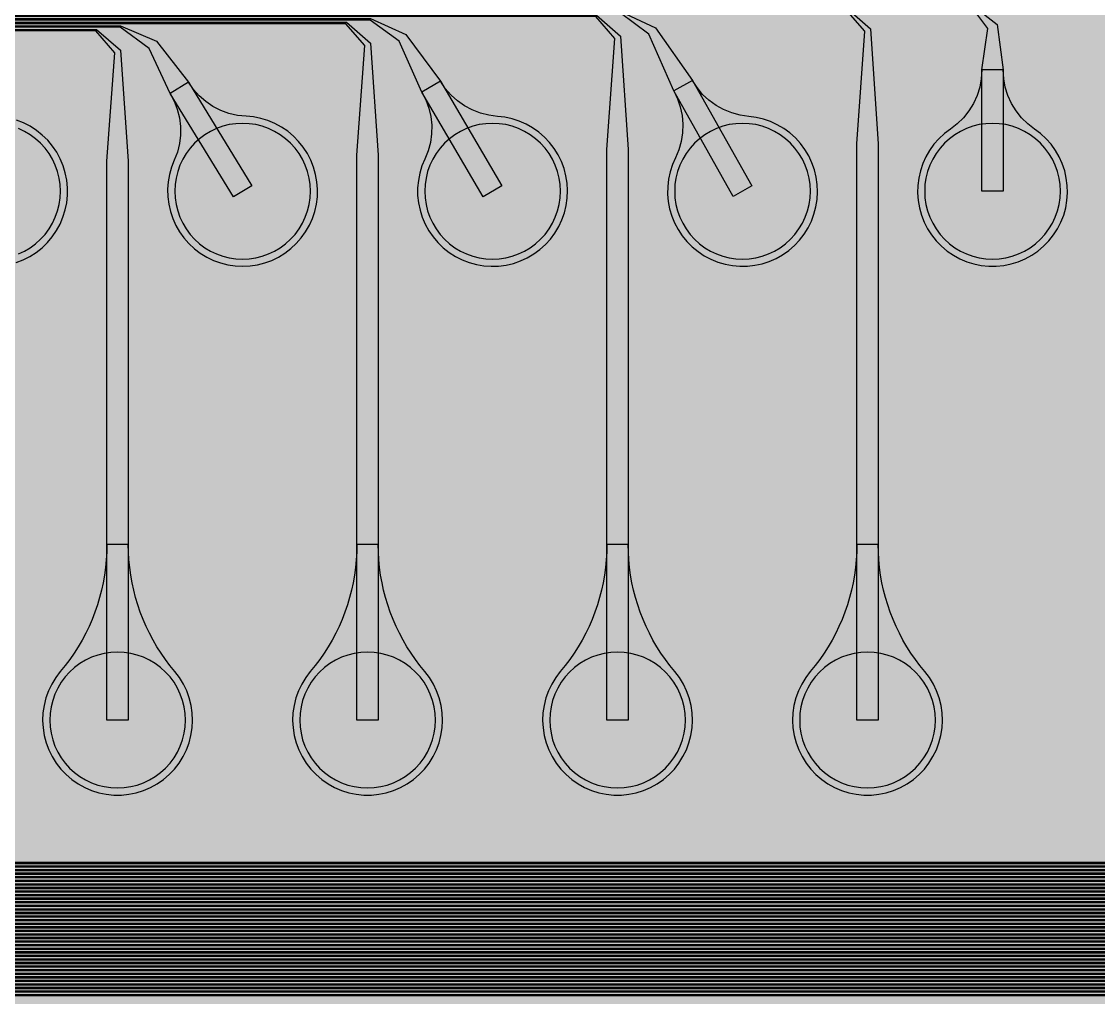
# Model space of a CAD drawing. Header units: metres. Extents: x -7220 to 10980, y -29667 to 1833.
# Drawn here: x -1167 to 341, y -28281 to -26915 of the extents above; entities that cross this region are included whole.
import ezdxf

# ---------------------------------------------------------------- set-up
doc = ezdxf.new("R2010")
doc.units = ezdxf.units.M
for name, color, linetype in [('Metal1', 4, 'CONTINUOUS'), ('Polyimide', 7, 'CONTINUOUS'), ('Polyimide_Negative', 5, 'CONTINUOUS')]:
    doc.layers.add(name, color=color, linetype=linetype)

msp = doc.modelspace()

# ---------------------------------------------------------------- hatches: boundary and pattern name
at = {"layer": 'Polyimide'}
msp.add_hatch(color=7, dxfattribs=at).paths.add_polyline_path([(4099.4, -13861.6), (4142.6, -14152.8), (4214.2, -14438.4), (4313.4, -14715.5), (4439.2, -14981.7), (4590.6, -15234.2), (4766, -15470.7), (4963.7, -15688.8), (5181.8, -15886.5), (5418.3, -16061.9), (5670.8, -16213.3), (5936.9, -16339.1), (6214.1, -16438.3), (6499.7, -16509.9), (6790.9, -16553.1), (7085, -16567.5), (9980.4, -16567.5), (10058.8, -16571.4), (10136.4, -16582.9), (10212.6, -16601.9), (10286.5, -16628.4), (10357.5, -16662), (10424.8, -16702.3), (10487.9, -16749.1), (10546.1, -16801.8), (10598.8, -16860), (10645.6, -16923), (10685.9, -16990.4), (10719.5, -17061.4), (10745.9, -17135.3), (10765, -17211.4), (10776.5, -17289.1), (10780.4, -17367.5), (10780.4, -21957.3), (10741.6, -22012.9), (10706, -22070.6), (10673.6, -22130.1), (10644.5, -22191.4), (10618.9, -22254.2), (10596.8, -22318.2), (10578.3, -22383.5), (10563.4, -22449.6), (10552.2, -22516.5), (10544.7, -22583.8), (10541, -22651.5), (10541, -22719.3), (10544.7, -22787), (10552.2, -22854.4), (10563.4, -22921.2), (10578.3, -22987.4), (10596.8, -23052.6), (10618.9, -23116.7), (10644.5, -23179.5), (10673.6, -23240.7), (10706, -23300.3), (10741.6, -23357.9), (10780.4, -23413.5), (10780.4, -28667.5), (10776.5, -28745.9), (10765, -28823.6), (10745.9, -28899.7), (10719.5, -28973.6), (10685.9, -29044.6), (10645.6, -29112), (10598.8, -29175), (10546.1, -29233.2), (10487.9, -29285.9), (10424.8, -29332.7), (10357.5, -29373), (10286.5, -29406.6), (10212.6, -29433.1), (10136.4, -29452.1), (10058.8, -29463.6), (9980.4, -29467.5), (-6219.6, -29467.5), (-6298, -29463.6), (-6375.7, -29452.1), (-6451.9, -29433.1), (-6525.8, -29406.6), (-6596.7, -29373), (-6664.1, -29332.7), (-6727.1, -29285.9), (-6785.3, -29233.2), (-6838, -29175), (-6884.8, -29112), (-6925.2, -29044.6), (-6958.7, -28973.6), (-6985.2, -28899.7), (-7004.3, -28823.6), (-7015.8, -28745.9), (-7019.6, -28667.5), (-7019.6, -23426.3), (-6979.4, -23370.1), (-6942.3, -23311.6), (-6908.7, -23251.2), (-6878.5, -23189), (-6851.8, -23125.1), (-6828.8, -23059.9), (-6809.5, -22993.4), (-6794, -22926), (-6782.4, -22857.8), (-6774.6, -22789.1), (-6770.7, -22720), (-6770.7, -22650.8), (-6774.6, -22581.8), (-6782.4, -22513), (-6794, -22444.8), (-6809.5, -22377.4), (-6828.8, -22311), (-6851.8, -22245.7), (-6878.5, -22181.9), (-6908.7, -22119.7), (-6942.3, -22059.2), (-6979.4, -22000.8), (-7019.6, -21944.5), (-7019.6, -17367.5), (-7015.8, -17289.1), (-7004.3, -17211.4), (-6985.2, -17135.3), (-6958.7, -17061.4), (-6925.2, -16990.4), (-6884.8, -16923), (-6838, -16860), (-6785.3, -16801.8), (-6727.1, -16749.1), (-6664.1, -16702.3), (-6596.7, -16662), (-6525.8, -16628.4), (-6451.9, -16601.9), (-6375.7, -16582.9), (-6298, -16571.4), (-6219.6, -16567.5), (-3314, -16567.5), (-3019.9, -16553.1), (-2728.7, -16509.9), (-2443.1, -16438.3), (-2165.9, -16339.1), (-1899.8, -16213.3), (-1647.3, -16061.9), (-1410.8, -15886.5), (-1192.7, -15688.8), (-995, -15470.7), (-819.6, -15234.2), (-668.2, -14981.7), (-542.4, -14715.5), (-443.2, -14438.4), (-371.6, -14152.8), (-328.4, -13861.6), (-314, -13567.5), (-314, -13373.5), (-317.5, -13328.1), (-327.7, -13283.8), (-344.6, -13241.5), (-367.6, -13202.3), (-396.4, -13167), (-430.1, -13136.5), (-468, -13111.4), (-509.3, -13092.3), (-509.3, -13092.3), (-578.2, -13061.3), (-642.2, -13021.2), (-700.3, -12973), (-751.3, -12917.3), (-794.4, -12855.3), (-828.7, -12788.1), (-853.7, -12716.8), (-868.9, -12642.8), (-874, -12567.5), (-868.9, -12492.2), (-853.7, -12418.2), (-828.7, -12346.9), (-794.4, -12279.7), (-751.3, -12217.7), (-700.3, -12162), (-642.2, -12113.8), (-578.2, -12073.7), (-509.3, -12042.7), (-509.3, -12042.7), (-468, -12023.6), (-430.1, -11998.5), (-396.4, -11968), (-367.6, -11932.7), (-344.6, -11893.5), (-327.7, -11851.2), (-317.5, -11806.9), (-314, -11761.5), (-314, -11074.3), (-317.5, -11028.9), (-327.7, -10984.6), (-344.6, -10942.4), (-367.6, -10903.1), (-396.4, -10867.8), (-430.1, -10837.3), (-468, -10812.2), (-509.3, -10793.2), (-509.3, -10793.2), (-578.2, -10762.1), (-642.2, -10722.1), (-700.3, -10673.8), (-751.3, -10618.1), (-794.4, -10556.1), (-828.7, -10488.9), (-853.7, -10417.6), (-868.9, -10343.7), (-874, -10268.3), (-868.9, -10193), (-853.7, -10119), (-828.7, -10047.8), (-794.4, -9980.5), (-751.3, -9918.5), (-700.3, -9862.9), (-642.2, -9814.6), (-578.2, -9774.6), (-509.3, -9743.5), (-509.3, -9743.5), (-468, -9724.5), (-430.1, -9699.4), (-396.4, -9668.8), (-367.6, -9633.5), (-344.6, -9594.3), (-327.7, -9552), (-317.5, -9507.7), (-314, -9462.4), (-314, -8775.1), (-317.5, -8729.8), (-327.7, -8685.5), (-344.6, -8643.2), (-367.6, -8604), (-396.4, -8568.7), (-430.1, -8538.1), (-468, -8513), (-509.3, -8494), (-509.3, -8494), (-578.2, -8462.9), (-642.2, -8422.9), (-700.3, -8374.6), (-751.3, -8319), (-794.4, -8257), (-828.7, -8189.7), (-853.7, -8118.5), (-868.9, -8044.5), (-874, -7969.2), (-868.9, -7893.8), (-853.7, -7819.9), (-828.7, -7748.6), (-794.4, -7681.4), (-751.3, -7619.4), (-700.3, -7563.7), (-642.2, -7515.4), (-578.2, -7475.4), (-509.3, -7444.3), (-509.3, -7444.3), (-468, -7425.3), (-430.1, -7400.2), (-396.4, -7369.7), (-367.6, -7334.4), (-344.6, -7295.1), (-327.7, -7252.9), (-317.5, -7208.6), (-314, -7163.2), (-314, -6476), (-317.5, -6430.6), (-327.7, -6386.3), (-344.6, -6344), (-367.6, -6304.8), (-396.4, -6269.5), (-430.1, -6239), (-468, -6213.9), (-509.3, -6194.8), (-509.3, -6194.8), (-578.2, -6163.8), (-642.2, -6123.7), (-700.3, -6075.5), (-751.3, -6019.8), (-794.4, -5957.8), (-828.7, -5890.6), (-853.7, -5819.3), (-868.9, -5745.3), (-874, -5670), (-868.9, -5594.7), (-853.7, -5520.7), (-828.7, -5449.4), (-794.4, -5382.2), (-751.3, -5320.2), (-700.3, -5264.5), (-642.2, -5216.3), (-578.2, -5176.2), (-509.3, -5145.2), (-509.3, -5145.2), (-468, -5126.1), (-430.1, -5101), (-396.4, -5070.5), (-367.6, -5035.2), (-344.6, -4996), (-327.7, -4953.7), (-317.5, -4909.4), (-314, -4864), (-314, 380), (-314, 1532.5), (-269, 1532.5), (-268.8, 1525.6), (-268.1, 1518.8), (-267, 1512), (-265.4, 1505.3), (-263.4, 1498.7), (-261, 1492.3), (-258.2, 1486.1), (-254.9, 1480), (-251.3, 1474.2), (-247.3, 1468.6), (-242.9, 1463.3), (-238.2, 1458.3), (-233.2, 1453.6), (-227.9, 1449.2), (-222.3, 1445.2), (-216.5, 1441.6), (-210.4, 1438.3), (-204.2, 1435.5), (-197.8, 1433.1), (-191.2, 1431.1), (-184.5, 1429.5), (-177.7, 1428.4), (-170.9, 1427.7), (-164, 1427.5), (-157.1, 1427.7), (-150.3, 1428.4), (-143.5, 1429.5), (-136.8, 1431.1), (-130.2, 1433.1), (-123.8, 1435.5), (-117.6, 1438.3), (-111.5, 1441.6), (-105.7, 1445.2), (-100.1, 1449.2), (-94.8, 1453.6), (-89.8, 1458.3), (-85.1, 1463.3), (-80.7, 1468.6), (-76.7, 1474.2), (-73.1, 1480), (-69.8, 1486.1), (-67, 1492.3), (-64.6, 1498.7), (-62.6, 1505.3), (-61, 1512), (-59.9, 1518.8), (-59.2, 1525.6), (-59, 1532.5), (1786, 1532.5), (3835, 1532.5), (3835.2, 1539), (3835.9, 1545.6), (3836.9, 1552), (3838.4, 1558.4), (3840.3, 1564.6), (3842.6, 1570.8), (3845.3, 1576.7), (3848.4, 1582.5), (3851.9, 1588.1), (3855.7, 1593.4), (3859.8, 1598.4), (3864.3, 1603.2), (3869.1, 1607.7), (3874.1, 1611.8), (3879.4, 1615.6), (3885, 1619.1), (3890.8, 1622.2), (3896.7, 1624.9), (3902.9, 1627.2), (3909.1, 1629.1), (3915.5, 1630.6), (3921.9, 1631.6), (3928.5, 1632.3), (3935, 1632.5), (3941.5, 1632.3), (3948.1, 1631.6), (3954.5, 1630.6), (3960.9, 1629.1), (3967.1, 1627.2), (3973.3, 1624.9), (3979.2, 1622.2), (3985, 1619.1), (3990.6, 1615.6), (3995.9, 1611.8), (4000.9, 1607.7), (4005.7, 1603.2), (4010.2, 1598.4), (4014.3, 1593.4), (4018.1, 1588.1), (4021.6, 1582.5), (4024.7, 1576.7), (4027.4, 1570.8), (4029.7, 1564.6), (4031.6, 1558.4), (4033.1, 1552), (4034.1, 1545.6), (4034.8, 1539), (4035, 1532.5), (4085, 1532.5), (4085, 380), (4085, 330), (4085, -4864), (4088.5, -4909.4), (4098.7, -4953.7), (4115.6, -4996), (4138.6, -5035.2), (4167.4, -5070.5), (4201.1, -5101), (4239, -5126.1), (4280.3, -5145.2), (4280.3, -5145.2), (4349.2, -5176.2), (4413.2, -5216.3), (4471.3, -5264.5), (4522.3, -5320.2), (4565.4, -5382.2), (4599.7, -5449.4), (4624.7, -5520.7), (4639.9, -5594.7), (4645, -5670), (4639.9, -5745.3), (4624.7, -5819.3), (4599.7, -5890.6), (4565.4, -5957.8), (4522.3, -6019.8), (4471.3, -6075.5), (4413.2, -6123.7), (4349.2, -6163.8), (4280.3, -6194.8), (4239, -6213.9), (4201.1, -6239), (4167.4, -6269.5), (4138.6, -6304.8), (4115.6, -6344), (4098.7, -6386.3), (4088.5, -6430.6), (4085, -6476), (4085, -13567.5), (4099.4, -13861.6)])

# ---------------------------------------------------------------- linework, layer by layer
at = {"layer": 'Metal1'}
for points in [[(1748.9, -18191.7), (1748.9, -28247.9), (1718.3, -28278.5), (-5887.5, -28278.5), (-5918.1, -28247.9), (-5918.1, -25926.6), (-5887.5, -25896), (-4532.4, -25896), (-4473.7, -25906.7), (-4466.5, -25911.9), (-4346.5, -26031.9), (-4367.7, -26053.1), (-4487.7, -25933.1), (-4489.1, -25929.8), (-4532.8, -25898), (-5886.7, -25898), (-5916.1, -25927.4), (-5916.1, -28247.1), (-5886.7, -28276.5), (1717.5, -28276.5), (1746.9, -28247.1), (1746.9, -18191.7)], [(1743.9, -18191.7), (1743.9, -28242.9), (1713.3, -28273.5), (-5882.5, -28273.5), (-5913.1, -28242.9), (-5913.1, -25931.6), (-5882.5, -25901), (-4561.7, -25901), (-4527.8, -25930.2), (-4517.1, -26068.2), (-4517.1, -26782.5), (-4547.1, -26782.5), (-4547.1, -26068.2), (-4536.5, -25933.8), (-4562.5, -25903), (-5881.7, -25903), (-5911.1, -25932.4), (-5911.1, -28242.1), (-5881.7, -28271.5), (1712.5, -28271.5), (1741.9, -28242.1), (1741.9, -18191.7)], [(1738.9, -18191.7), (1738.9, -28237.9), (1708.3, -28268.5), (-5877.5, -28268.5), (-5908.1, -28237.9), (-5908.1, -25936.6), (-5877.5, -25906), (-4872.4, -25906), (-4812.9, -25915.5), (-4696.5, -26031.9), (-4717.7, -26053.1), (-4829.9, -25940.9), (-4872.8, -25908), (-5876.7, -25908), (-5906.1, -25937.4), (-5906.1, -28237.1), (-5876.7, -28266.5), (1707.5, -28266.5), (1736.9, -28237.1), (1736.9, -18191.7)], [(1733.9, -18191.7), (1733.9, -28232.9), (1703.3, -28263.5), (-5872.5, -28263.5), (-5903.1, -28232.9), (-5903.1, -25941.6), (-5872.5, -25911), (-4911.7, -25911), (-4877.8, -25940.2), (-4867.1, -26076.2), (-4867.1, -26782.5), (-4897.1, -26782.5), (-4897.1, -26076.2), (-4886.5, -25943.8), (-4912.5, -25913), (-5871.7, -25913), (-5901.1, -25942.4), (-5901.1, -28232.1), (-5871.7, -28261.5), (1702.5, -28261.5), (1731.9, -28232.1), (1731.9, -18191.7)], [(1728.9, -18191.7), (1728.9, -28227.9), (1698.3, -28258.5), (-5867.5, -28258.5), (-5898.1, -28227.9), (-5898.1, -25946.6), (-5867.5, -25916), (-5212.4, -25916), (-5152.9, -25925.5), (-5046.5, -26031.9), (-5067.7, -26053.1), (-5169.9, -25950.9), (-5212.8, -25918), (-5866.7, -25918), (-5896.1, -25947.4), (-5896.1, -28227.1), (-5866.7, -28256.5), (1697.5, -28256.5), (1726.9, -28227.1), (1726.9, -18191.7)], [(1723.9, -18191.7), (1723.9, -28222.9), (1693.3, -28253.5), (-5862.5, -28253.5), (-5893.1, -28222.9), (-5893.1, -25951.6), (-5862.5, -25921), (-5261.7, -25921), (-5227.7, -25950.2), (-5217.1, -26084.2), (-5217.1, -26782.5), (-5247.1, -26782.5), (-5247.1, -26084.2), (-5236.5, -25953.8), (-5262.5, -25923), (-5861.7, -25923), (-5891.1, -25952.4), (-5891.1, -28222.1), (-5861.7, -28251.5), (1692.5, -28251.5), (1721.9, -28222.1), (1721.9, -18191.7)], [(1718.9, -18191.7), (1718.9, -28217.9), (1688.3, -28248.5), (-5857.5, -28248.5), (-5888.1, -28217.9), (-5888.1, -26921.6), (-5857.5, -26891), (163.3, -26891), (199.6, -26919.2), (207.9, -26982.8), (207.9, -27152.5), (177.9, -27152.5), (177.9, -26982.8), (186.1, -26924.8), (162.5, -26893), (-5856.7, -26893), (-5886.1, -26922.4), (-5886.1, -28217.1), (-5856.7, -28246.5), (1687.5, -28246.5), (1716.9, -28217.1), (1716.9, -18191.7)], [(1713.9, -18191.7), (1713.9, -28212.9), (1683.3, -28243.5), (-5852.5, -28243.5), (-5883.1, -28212.9), (-5883.1, -26926.6), (-5852.5, -26896), (-11.7, -26896), (21.8, -26925.4), (32.9, -27086.2), (32.9, -27892.5), (2.9, -27892.5), (2.9, -27086.2), (13.9, -26928.6), (-12.5, -26898), (-5851.7, -26898), (-5881.1, -26927.4), (-5881.1, -28212.1), (-5851.7, -28241.5), (1682.5, -28241.5), (1711.9, -28212.1), (1711.9, -18191.7)], [(1708.9, -18191.7), (1708.9, -28207.9), (1678.3, -28238.5), (-5847.5, -28238.5), (-5878.1, -28207.9), (-5878.1, -26931.6), (-5847.5, -26901), (-328.1, -26901), (-279, -26923.6), (-227.4, -26997.3), (-144.1, -27145.1), (-170.2, -27159.9), (-253.5, -27012), (-288.2, -26932.6), (-328.6, -26903), (-5846.7, -26903), (-5876.1, -26932.4), (-5876.1, -28207.1), (-5846.7, -28236.5), (1677.5, -28236.5), (1706.9, -28207.1), (1706.9, -18191.7)], [(1703.9, -18191.7), (1703.9, -28202.9), (1673.3, -28233.5), (-5842.5, -28233.5), (-5873.1, -28202.9), (-5873.1, -26936.6), (-5842.5, -26906), (-361.7, -26906), (-328.1, -26935.4), (-317.1, -27094.2), (-317.1, -27892.5), (-347.1, -27892.5), (-347.1, -27094.2), (-336.1, -26938.6), (-362.5, -26908), (-5841.7, -26908), (-5871.1, -26937.4), (-5871.1, -28202.1), (-5841.7, -28231.5), (1672.5, -28231.5), (1701.9, -28202.1), (1701.9, -18191.7)], [(1698.9, -18191.7), (1698.9, -28197.9), (1668.3, -28228.5), (-5837.5, -28228.5), (-5868.1, -28197.9), (-5868.1, -26941.6), (-5837.5, -26911), (-678.1, -26911), (-628.4, -26933), (-580.1, -26998.6), (-494.2, -27144.9), (-520.1, -27160.1), (-606, -27013.8), (-637.9, -26942.7), (-678.6, -26913), (-5836.7, -26913), (-5866.1, -26942.4), (-5866.1, -28197.1), (-5836.7, -28226.5), (1667.5, -28226.5), (1696.9, -28197.1), (1696.9, -18191.7)], [(1693.9, -18191.7), (1693.9, -28192.9), (1663.3, -28223.5), (-5832.5, -28223.5), (-5863.1, -28192.9), (-5863.1, -26946.6), (-5832.5, -26916), (-711.7, -26916), (-678.1, -26945.3), (-667.1, -27102.2), (-667.1, -27892.5), (-697.1, -27892.5), (-697.1, -27102.2), (-686.1, -26948.7), (-712.5, -26918), (-5831.7, -26918), (-5861.1, -26947.4), (-5861.1, -28192.1), (-5831.7, -28221.5), (1662.5, -28221.5), (1691.9, -28192.1), (1691.9, -18191.7)], [(1688.9, -18191.7), (1688.9, -28187.9), (1658.3, -28218.5), (-5827.5, -28218.5), (-5858.1, -28187.9), (-5858.1, -26951.6), (-5827.5, -26921), (-1028.1, -26921), (-977.7, -26942.4), (-933, -27000), (-844.3, -27144.7), (-869.9, -27160.3), (-958.6, -27015.6), (-987.7, -26952.8), (-1028.6, -26923), (-5826.7, -26923), (-5856.1, -26952.4), (-5856.1, -28187.1), (-5826.7, -28216.5), (1657.5, -28216.5), (1686.9, -28187.1), (1686.9, -18191.7)], [(1683.9, -18191.7), (1683.9, -28182.9), (1653.3, -28213.5), (-5822.5, -28213.5), (-5853.1, -28182.9), (-5853.1, -26956.6), (-5822.5, -26926), (-1061.7, -26926), (-1028.1, -26955.3), (-1017.1, -27110.2), (-1017.1, -27892.5), (-1047.1, -27892.5), (-1047.1, -27110.2), (-1036.2, -26958.7), (-1062.5, -26928), (-5821.7, -26928), (-5851.1, -26957.4), (-5851.1, -28182.1), (-5821.7, -28211.5), (1652.5, -28211.5), (1681.9, -28182.1), (1681.9, -18191.7)], [(1678.9, -18191.7), (1678.9, -28177.9), (1648.3, -28208.5), (-5817.5, -28208.5), (-5848.1, -28177.9), (-5848.1, -26961.6), (-5817.5, -26931), (-1378.1, -26931), (-1326.9, -26951.7), (-1286, -27001.5), (-1194.5, -27144.4), (-1219.8, -27160.6), (-1311.3, -27017.7), (-1337.4, -26962.9), (-1378.6, -26933), (-5816.7, -26933), (-5846.1, -26962.4), (-5846.1, -28177.1), (-5816.7, -28206.5), (1647.5, -28206.5), (1676.9, -28177.1), (1676.9, -18191.7)], [(1673.9, -18191.7), (1673.9, -28172.9), (1643.3, -28203.5), (-5812.5, -28203.5), (-5843.1, -28172.9), (-5843.1, -26966.6), (-5812.5, -26936), (-1411.7, -26936), (-1378.1, -26965.3), (-1367.1, -27118.2), (-1367.1, -27892.5), (-1397.1, -27892.5), (-1397.1, -27118.2), (-1386.2, -26968.7), (-1412.5, -26938), (-5811.7, -26938), (-5841.1, -26967.4), (-5841.1, -28172.1), (-5811.7, -28201.5), (1642.5, -28201.5), (1671.9, -28172.1), (1671.9, -18191.7)], [(1668.9, -18191.7), (1668.9, -28167.9), (1638.3, -28198.5), (-5807.5, -28198.5), (-5838.1, -28167.9), (-5838.1, -26971.6), (-5807.5, -26941), (-1728.1, -26941), (-1676.1, -26960.8), (-1639.2, -27003.2), (-1544.7, -27144.1), (-1569.6, -27160.9), (-1664.1, -27019.9), (-1687.1, -26973), (-1728.6, -26943), (-5806.7, -26943), (-5836.1, -26972.4), (-5836.1, -28167.1), (-5806.7, -28196.5), (1637.5, -28196.5), (1666.9, -28167.1), (1666.9, -18191.7)], [(1663.9, -18191.7), (1663.9, -28162.9), (1633.3, -28193.5), (-5802.5, -28193.5), (-5833.1, -28162.9), (-5833.1, -26976.6), (-5802.5, -26946), (-1761.7, -26946), (-1728, -26975.3), (-1717.1, -27126.2), (-1717.1, -27892.5), (-1747.1, -27892.5), (-1747.1, -27126.2), (-1736.2, -26978.7), (-1762.5, -26948), (-5801.7, -26948), (-5831.1, -26977.4), (-5831.1, -28162.1), (-5801.7, -28191.5), (1632.5, -28191.5), (1661.9, -28162.1), (1661.9, -18191.7)], [(1658.9, -18191.7), (1658.9, -28157.9), (1628.3, -28188.5), (-5797.5, -28188.5), (-5828.1, -28157.9), (-5828.1, -26981.6), (-5797.5, -26951), (-2078.1, -26951), (-2025.3, -26969.9), (-1992.6, -27005.1), (-1894.9, -27143.9), (-1919.4, -27161.1), (-2017.1, -27022.4), (-2036.9, -26983.2), (-2078.6, -26953), (-5796.7, -26953), (-5826.1, -26982.4), (-5826.1, -28157.1), (-5796.7, -28186.5), (1627.5, -28186.5), (1656.9, -28157.1), (1656.9, -18191.7)], [(1653.9, -18191.7), (1653.9, -28152.9), (1623.3, -28183.5), (-5792.5, -28183.5), (-5823.1, -28152.9), (-5823.1, -26986.6), (-5792.5, -26956), (-2111.7, -26956), (-2078, -26985.3), (-2067.1, -27134.2), (-2067.1, -27892.5), (-2097.1, -27892.5), (-2097.1, -27134.2), (-2086.3, -26988.7), (-2112.5, -26958), (-5791.7, -26958), (-5821.1, -26987.4), (-5821.1, -28152.1), (-5791.7, -28181.5), (1622.5, -28181.5), (1651.9, -28152.1), (1651.9, -18191.7)], [(1648.9, -18191.7), (1648.9, -28147.9), (1618.3, -28178.5), (-5787.5, -28178.5), (-5818.1, -28147.9), (-5818.1, -26991.6), (-5787.5, -26961), (-2428.1, -26961), (-2374.4, -26978.8), (-2346.1, -27007.2), (-2245.1, -27143.6), (-2269.2, -27161.4), (-2370.2, -27025.1), (-2386.6, -26993.4), (-2428.6, -26963), (-5786.7, -26963), (-5816.1, -26992.4), (-5816.1, -28147.1), (-5786.7, -28176.5), (1617.5, -28176.5), (1646.9, -28147.1), (1646.9, -18191.7)], [(1643.9, -18191.7), (1643.9, -28142.9), (1613.3, -28173.5), (-5782.5, -28173.5), (-5813.1, -28142.9), (-5813.1, -26996.6), (-5782.5, -26966), (-2461.7, -26966), (-2428, -26995.3), (-2417.1, -27142.2), (-2417.1, -27892.5), (-2447.1, -27892.5), (-2447.1, -27142.2), (-2436.3, -26998.7), (-2462.5, -26968), (-5781.7, -26968), (-5811.1, -26997.4), (-5811.1, -28142.1), (-5781.7, -28171.5), (1612.5, -28171.5), (1641.9, -28142.1), (1641.9, -18191.7)], [(1638.9, -18191.7), (1638.9, -28137.9), (1608.3, -28168.5), (-5777.5, -28168.5), (-5808.1, -28137.9), (-5808.1, -27001.6), (-5777.5, -26971), (-2778.1, -26971), (-2723.4, -26987.6), (-2699.9, -27009.6), (-2595.3, -27143.3), (-2618.9, -27161.7), (-2723.5, -27028.1), (-2736.3, -27003.6), (-2778.6, -26973), (-5776.7, -26973), (-5806.1, -27002.4), (-5806.1, -28137.1), (-5776.7, -28166.5), (1607.5, -28166.5), (1636.9, -28137.1), (1636.9, -18191.7)], [(1633.9, -18191.7), (1633.9, -28132.9), (1603.3, -28163.5), (-5772.5, -28163.5), (-5803.1, -28132.9), (-5803.1, -27006.6), (-5772.5, -26976), (-2811.7, -26976), (-2777.9, -27005.3), (-2767.1, -27150.2), (-2767.1, -27892.5), (-2797.1, -27892.5), (-2797.1, -27150.2), (-2786.3, -27008.7), (-2812.5, -26978), (-5771.7, -26978), (-5801.1, -27007.4), (-5801.1, -28132.1), (-5771.7, -28161.5), (1602.5, -28161.5), (1631.9, -28132.1), (1631.9, -18191.7)], [(1628.9, -18191.7), (1628.9, -28127.9), (1598.3, -28158.5), (-5767.5, -28158.5), (-5798.1, -28127.9), (-5798.1, -27011.6), (-5767.5, -26981), (-3157.4, -26981), (-3101.3, -26995.6), (-3066.5, -27021.9), (-2946.5, -27141.9), (-2967.7, -27163.1), (-3087.7, -27043.1), (-3111.5, -27010.9), (-3157.8, -26983), (-5766.7, -26983), (-5796.1, -27012.4), (-5796.1, -28127.1), (-5766.7, -28156.5), (1597.5, -28156.5), (1626.9, -28127.1), (1626.9, -18191.7)], [(1623.9, -18191.7), (1623.9, -28122.9), (1593.3, -28153.5), (-5762.5, -28153.5), (-5793.1, -28122.9), (-5793.1, -27016.6), (-5762.5, -26986), (-3161.7, -26986), (-3127.9, -27015.2), (-3117.1, -27158.2), (-3117.1, -27892.5), (-3147.1, -27892.5), (-3147.1, -27158.2), (-3136.4, -27018.8), (-3162.5, -26988), (-5761.7, -26988), (-5791.1, -27017.4), (-5791.1, -28122.1), (-5761.7, -28151.5), (1592.5, -28151.5), (1621.9, -28122.1), (1621.9, -18191.7)], [(1618.9, -18191.7), (1618.9, -28117.9), (1588.3, -28148.5), (-5757.5, -28148.5), (-5788.1, -28117.9), (-5788.1, -27021.6), (-5757.5, -26991), (-3497.4, -26991), (-3440.5, -27004.4), (-3416.5, -27021.9), (-3296.5, -27141.9), (-3317.7, -27163.1), (-3437.7, -27043.1), (-3452.3, -27022), (-3497.8, -26993), (-5756.7, -26993), (-5786.1, -27022.4), (-5786.1, -28117.1), (-5756.7, -28146.5), (1587.5, -28146.5), (1616.9, -28117.1), (1616.9, -18191.7)], [(1613.9, -18191.7), (1613.9, -28112.9), (1583.3, -28143.5), (-5752.5, -28143.5), (-5783.1, -28112.9), (-5783.1, -27026.6), (-5752.5, -26996), (-3511.7, -26996), (-3477.9, -27025.2), (-3467.1, -27166.2), (-3467.1, -27892.5), (-3497.1, -27892.5), (-3497.1, -27166.2), (-3486.4, -27028.8), (-3512.5, -26998), (-5751.7, -26998), (-5781.1, -27027.4), (-5781.1, -28112.1), (-5751.7, -28141.5), (1582.5, -28141.5), (1611.9, -28112.1), (1611.9, -18191.7)], [(1608.9, -18191.7), (1608.9, -28107.9), (1578.3, -28138.5), (-5747.5, -28138.5), (-5778.1, -28107.9), (-5778.1, -27031.6), (-5747.5, -27001), (-3837.4, -27001), (-3779.4, -27012.8), (-3766.5, -27021.9), (-3646.5, -27141.9), (-3667.7, -27163.1), (-3787.7, -27043.1), (-3793.4, -27033.7), (-3837.8, -27003), (-5746.7, -27003), (-5776.1, -27032.4), (-5776.1, -28107.1), (-5746.7, -28136.5), (1577.5, -28136.5), (1606.9, -28107.1), (1606.9, -18191.7)], [(1603.9, -18191.7), (1603.9, -28102.9), (1573.3, -28133.5), (-5742.5, -28133.5), (-5773.1, -28102.9), (-5773.1, -27036.6), (-5742.5, -27006), (-3861.7, -27006), (-3827.8, -27035.2), (-3817.1, -27174.2), (-3817.1, -27892.5), (-3847.1, -27892.5), (-3847.1, -27174.2), (-3836.4, -27038.8), (-3862.5, -27008), (-5741.7, -27008), (-5771.1, -27037.4), (-5771.1, -28102.1), (-5741.7, -28131.5), (1572.5, -28131.5), (1601.9, -28102.1), (1601.9, -18191.7)], [(1598.9, -18191.7), (1598.9, -28097.9), (1568.3, -28128.5), (-5737.5, -28128.5), (-5768.1, -28097.9), (-5768.1, -27041.6), (-5737.5, -27011), (-4177.4, -27011), (-4117.9, -27020.5), (-3996.5, -27141.9), (-4017.7, -27163.1), (-4134.9, -27045.9), (-4177.8, -27013), (-5736.7, -27013), (-5766.1, -27042.4), (-5766.1, -28097.1), (-5736.7, -28126.5), (1567.5, -28126.5), (1596.9, -28097.1), (1596.9, -18191.7)], [(1593.9, -18191.7), (1593.9, -28092.9), (1563.3, -28123.5), (-5732.5, -28123.5), (-5763.1, -28092.9), (-5763.1, -27046.6), (-5732.5, -27016), (-4211.7, -27016), (-4177.8, -27045.2), (-4167.1, -27182.2), (-4167.1, -27892.5), (-4197.1, -27892.5), (-4197.1, -27182.2), (-4186.5, -27048.8), (-4212.5, -27018), (-5731.7, -27018), (-5761.1, -27047.4), (-5761.1, -28092.1), (-5731.7, -28121.5), (1562.5, -28121.5), (1591.9, -28092.1), (1591.9, -18191.7)], [(1588.9, -18191.7), (1588.9, -28087.9), (1558.3, -28118.5), (-5727.5, -28118.5), (-5758.1, -28087.9), (-5758.1, -27051.6), (-5727.5, -27021), (-4517.4, -27021), (-4457.9, -27030.5), (-4346.5, -27141.9), (-4367.7, -27163.1), (-4474.9, -27055.9), (-4517.8, -27023), (-5726.7, -27023), (-5756.1, -27052.4), (-5756.1, -28087.1), (-5726.7, -28116.5), (1557.5, -28116.5), (1586.9, -28087.1), (1586.9, -18191.7)], [(1583.9, -18191.7), (1583.9, -28082.9), (1553.3, -28113.5), (-5722.5, -28113.5), (-5753.1, -28082.9), (-5753.1, -27056.6), (-5722.5, -27026), (-4561.7, -27026), (-4527.7, -27055.2), (-4517.1, -27190.2), (-4517.1, -27892.5), (-4547.1, -27892.5), (-4547.1, -27190.2), (-4536.5, -27058.8), (-4562.5, -27028), (-5721.7, -27028), (-5751.1, -27057.4), (-5751.1, -28082.1), (-5721.7, -28111.5), (1552.5, -28111.5), (1581.9, -28082.1), (1581.9, -18191.7)], [(1578.9, -18191.7), (1578.9, -28077.9), (1548.3, -28108.5), (-5717.5, -28108.5), (-5748.1, -28077.9), (-5748.1, -27061.6), (-5717.5, -27031), (-4857.4, -27031), (-4797.9, -27040.5), (-4696.5, -27141.9), (-4717.7, -27163.1), (-4814.9, -27065.9), (-4857.8, -27033), (-5716.7, -27033), (-5746.1, -27062.4), (-5746.1, -28077.1), (-5716.7, -28106.5), (1547.5, -28106.5), (1576.9, -28077.1), (1576.9, -18191.7)], [(1573.9, -18191.7), (1573.9, -28072.9), (1543.3, -28103.5), (-5712.5, -28103.5), (-5743.1, -28072.9), (-5743.1, -27066.6), (-5712.5, -27036), (-4911.7, -27036), (-4877.7, -27065.2), (-4867.1, -27198.2), (-4867.1, -27892.5), (-4897.1, -27892.5), (-4897.1, -27198.2), (-4886.5, -27068.8), (-4912.5, -27038), (-5711.7, -27038), (-5741.1, -27067.4), (-5741.1, -28072.1), (-5711.7, -28101.5), (1542.5, -28101.5), (1571.9, -28072.1), (1571.9, -18191.7)], [(1568.9, -18191.7), (1568.9, -28067.9), (1538.3, -28098.5), (-5707.5, -28098.5), (-5738.1, -28067.9), (-5738.1, -27071.6), (-5707.5, -27041), (-5197.4, -27041), (-5137.9, -27050.5), (-5046.5, -27141.9), (-5067.7, -27163.1), (-5154.9, -27075.9), (-5197.8, -27043), (-5706.7, -27043), (-5736.1, -27072.4), (-5736.1, -28067.1), (-5706.7, -28096.5), (1537.5, -28096.5), (1566.9, -28067.1), (1566.9, -18191.7)], [(1563.9, -18191.7), (1563.9, -28062.9), (1533.3, -28093.5), (-5702.5, -28093.5), (-5733.1, -28062.9), (-5733.1, -27076.6), (-5702.5, -27046), (-5261.7, -27046), (-5227.7, -27075.2), (-5217.1, -27206.2), (-5217.1, -27892.5), (-5247.1, -27892.5), (-5247.1, -27206.2), (-5236.6, -27078.8), (-5262.5, -27048), (-5701.7, -27048), (-5731.1, -27077.4), (-5731.1, -28062.1), (-5701.7, -28091.5), (1532.5, -28091.5), (1561.9, -28062.1), (1561.9, -18191.7)], [(-1174.1, -27252.2), (-1164.3, -27248.4), (-1155, -27243.6), (-1146.2, -27238), (-1137.9, -27231.5), (-1130.4, -27224.2), (-1123.6, -27216.2), (-1117.7, -27207.6), (-1112.7, -27198.4), (-1108.6, -27188.7), (-1105.5, -27178.7), (-1103.3, -27168.5), (-1102.3, -27158), (-1102.2, -27147.5), (-1103.3, -27137.1), (-1105.3, -27126.8), (-1108.4, -27116.8), (-1112.4, -27107.2), (-1117.4, -27097.9), (-1123.3, -27089.3), (-1130, -27081.2), (-1137.5, -27073.9), (-1145.7, -27067.3), (-1154.5, -27061.6), (-1163.8, -27056.9), (-1173.5, -27053)]]:
    msp.add_lwpolyline(points, dxfattribs=at)
for points in [[(177.9, -26982.8), (177.1, -26995), (174.9, -27006.9), (171.3, -27018.6), (166.2, -27029.6), (159.9, -27040), (152.3, -27049.6), (143.6, -27058.1), (134, -27065.6), (125.6, -27071.9), (117.9, -27079), (110.9, -27086.8), (104.8, -27095.3), (99.5, -27104.4), (95.2, -27113.9), (91.9, -27123.9), (89.5, -27134.1), (88.2, -27144.5), (87.9, -27154.9), (88.7, -27165.4), (90.5, -27175.7), (93.3, -27185.8), (97.1, -27195.6), (101.9, -27204.9), (107.6, -27213.7), (114.1, -27221.9), (121.4, -27229.4), (129.4, -27236.2), (138.1, -27242.1), (147.3, -27247.1), (156.9, -27251.2), (166.9, -27254.2), (177.2, -27256.3), (187.6, -27257.4), (198.1, -27257.4), (208.5, -27256.3), (218.8, -27254.2), (228.8, -27251.2), (238.5, -27247.1), (247.7, -27242.1), (256.3, -27236.2), (264.4, -27229.4), (271.7, -27221.9), (278.2, -27213.7), (283.9, -27204.9), (288.6, -27195.6), (292.5, -27185.8), (295.3, -27175.7), (297.1, -27165.4), (297.8, -27154.9), (297.6, -27144.5), (296.2, -27134.1), (293.9, -27123.9), (290.5, -27113.9), (286.2, -27104.4), (280.9, -27095.3), (274.8, -27086.8), (267.8, -27079), (260.1, -27071.9), (251.8, -27065.6), (242.1, -27058.1), (233.5, -27049.6), (225.9, -27040), (219.5, -27029.6), (214.5, -27018.6), (210.8, -27006.9), (208.6, -26995), (207.9, -26982.8), (177.9, -26982.8)], [(-958.6, -27015.6), (-952.8, -27026.4), (-948.5, -27037.8), (-945.5, -27049.6), (-944, -27061.7), (-944, -27073.8), (-945.5, -27085.9), (-948.4, -27097.8), (-952.8, -27109.2), (-956.6, -27118.9), (-959.5, -27129), (-961.3, -27139.3), (-962.1, -27149.7), (-961.8, -27160.2), (-960.5, -27170.6), (-958.2, -27180.8), (-954.9, -27190.8), (-950.6, -27200.3), (-945.4, -27209.4), (-939.2, -27217.9), (-932.3, -27225.8), (-924.6, -27232.9), (-916.3, -27239.2), (-907.3, -27244.7), (-897.9, -27249.3), (-888.1, -27252.8), (-877.9, -27255.4), (-867.5, -27257), (-857.1, -27257.5), (-846.6, -27257), (-836.2, -27255.4), (-826.1, -27252.8), (-816.2, -27249.2), (-806.8, -27244.7), (-797.9, -27239.2), (-789.5, -27232.8), (-781.9, -27225.7), (-774.9, -27217.8), (-768.8, -27209.3), (-763.6, -27200.2), (-759.3, -27190.7), (-756, -27180.7), (-753.7, -27170.5), (-752.4, -27160.1), (-752.2, -27149.6), (-753, -27139.2), (-754.8, -27128.9), (-757.7, -27118.8), (-761.5, -27109.1), (-766.3, -27099.7), (-772.1, -27091), (-778.6, -27082.8), (-786, -27075.3), (-794, -27068.6), (-802.7, -27062.7), (-811.9, -27057.7), (-821.6, -27053.7), (-831.6, -27050.7), (-841.9, -27048.6), (-852.3, -27047.6), (-864.4, -27046.3), (-876.3, -27043.5), (-887.7, -27039.4), (-898.6, -27033.8), (-908.7, -27027), (-917.9, -27019), (-926, -27009.9), (-933, -27000), (-958.6, -27015.6)], [(-606, -27013.8), (-600.5, -27024.6), (-596.3, -27036.1), (-593.6, -27047.9), (-592.3, -27060.1), (-592.5, -27072.2), (-594.2, -27084.3), (-597.4, -27096.1), (-601.9, -27107.4), (-606, -27117), (-609, -27127.1), (-611, -27137.4), (-612, -27147.8), (-612, -27158.3), (-610.9, -27168.7), (-608.7, -27178.9), (-605.6, -27188.9), (-601.5, -27198.6), (-596.4, -27207.8), (-590.5, -27216.4), (-583.7, -27224.4), (-576.1, -27231.6), (-567.9, -27238.1), (-559.1, -27243.8), (-549.7, -27248.5), (-539.9, -27252.2), (-529.8, -27255), (-519.5, -27256.8), (-509, -27257.5), (-498.6, -27257.2), (-488.2, -27255.8), (-478, -27253.4), (-468.1, -27250), (-458.5, -27245.6), (-449.5, -27240.3), (-441, -27234.1), (-433.2, -27227.1), (-426.2, -27219.4), (-419.9, -27211), (-414.5, -27202), (-410, -27192.5), (-406.5, -27182.6), (-404, -27172.5), (-402.6, -27162.1), (-402.1, -27151.6), (-402.7, -27141.1), (-404.4, -27130.8), (-407.1, -27120.7), (-410.7, -27110.9), (-415.4, -27101.5), (-420.9, -27092.6), (-427.3, -27084.3), (-434.5, -27076.6), (-442.4, -27069.8), (-451, -27063.8), (-460.1, -27058.6), (-469.7, -27054.4), (-479.7, -27051.1), (-489.9, -27048.9), (-500.3, -27047.7), (-512.4, -27046.2), (-524.2, -27043.2), (-535.6, -27038.8), (-546.3, -27033.1), (-556.3, -27026.1), (-565.3, -27017.9), (-573.3, -27008.7), (-580.1, -26998.6), (-606, -27013.8)], [(-253.5, -27012), (-248.2, -27023), (-244.3, -27034.5), (-241.7, -27046.4), (-240.7, -27058.6), (-241.1, -27070.7), (-243, -27082.8), (-246.4, -27094.5), (-251.1, -27105.7), (-255.3, -27115.3), (-258.5, -27125.3), (-260.7, -27135.5), (-261.9, -27145.9), (-262.1, -27156.4), (-261.1, -27166.9), (-259.2, -27177.2), (-256.2, -27187.2), (-252.3, -27196.9), (-247.4, -27206.2), (-241.6, -27214.9), (-234.9, -27223), (-227.5, -27230.4), (-219.4, -27237), (-210.7, -27242.8), (-201.4, -27247.7), (-191.7, -27251.7), (-181.6, -27254.6), (-171.3, -27256.5), (-160.9, -27257.4), (-150.4, -27257.3), (-140, -27256.1), (-129.8, -27253.9), (-119.8, -27250.6), (-110.2, -27246.4), (-101.1, -27241.3), (-92.5, -27235.2), (-84.6, -27228.4), (-77.4, -27220.8), (-71, -27212.5), (-65.4, -27203.6), (-60.8, -27194.2), (-57.1, -27184.4), (-54.4, -27174.3), (-52.7, -27163.9), (-52.1, -27153.5), (-52.6, -27143), (-54, -27132.6), (-56.5, -27122.4), (-60, -27112.6), (-64.5, -27103.1), (-69.9, -27094.1), (-76.1, -27085.7), (-83.2, -27077.9), (-91, -27070.9), (-99.5, -27064.8), (-108.5, -27059.4), (-118, -27055.1), (-127.9, -27051.6), (-138.1, -27049.2), (-148.5, -27047.9), (-160.6, -27046.1), (-172.3, -27042.9), (-183.6, -27038.3), (-194.2, -27032.4), (-204.1, -27025.2), (-213, -27016.9), (-220.8, -27007.5), (-227.4, -26997.3), (-253.5, -27012)], [(-1047.1, -27646.9), (-1047.3, -27657.7), (-1048, -27668.4), (-1049, -27679.1), (-1050.5, -27689.7), (-1052.3, -27700.3), (-1054.6, -27710.8), (-1057.3, -27721.1), (-1060.4, -27731.4), (-1063.9, -27741.6), (-1067.8, -27751.6), (-1072.1, -27761.4), (-1076.7, -27771.1), (-1081.8, -27780.6), (-1087.2, -27789.9), (-1092.9, -27798.9), (-1099, -27807.7), (-1105.5, -27816.3), (-1112.3, -27824.6), (-1118.7, -27833.1), (-1124.2, -27842.1), (-1128.9, -27851.7), (-1132.5, -27861.6), (-1135.1, -27871.9), (-1136.6, -27882.4), (-1137.1, -27893), (-1136.5, -27903.6), (-1134.9, -27914.1), (-1132.2, -27924.3), (-1128.5, -27934.2), (-1123.8, -27943.7), (-1118.1, -27952.7), (-1111.6, -27961.1), (-1104.3, -27968.8), (-1096.2, -27975.7), (-1087.5, -27981.7), (-1078.2, -27986.8), (-1068.5, -27991), (-1058.4, -27994.2), (-1048, -27996.3), (-1037.4, -27997.4), (-1026.8, -27997.4), (-1016.3, -27996.3), (-1005.9, -27994.2), (-995.8, -27991), (-986, -27986.8), (-976.7, -27981.7), (-968, -27975.7), (-960, -27968.8), (-952.6, -27961.1), (-946.1, -27952.7), (-940.5, -27943.7), (-935.8, -27934.2), (-932.1, -27924.3), (-929.4, -27914.1), (-927.7, -27903.6), (-927.1, -27893), (-927.6, -27882.4), (-929.2, -27871.9), (-931.8, -27861.6), (-935.4, -27851.7), (-940, -27842.1), (-945.6, -27833.1), (-952, -27824.6), (-958.8, -27816.3), (-965.2, -27807.7), (-971.3, -27798.9), (-977.1, -27789.9), (-982.5, -27780.6), (-987.5, -27771.1), (-992.2, -27761.4), (-996.4, -27751.6), (-1000.3, -27741.6), (-1003.8, -27731.4), (-1006.9, -27721.1), (-1009.6, -27710.8), (-1011.9, -27700.3), (-1013.8, -27689.7), (-1015.2, -27679.1), (-1016.3, -27668.4), (-1016.9, -27657.7), (-1017.1, -27646.9), (-1047.1, -27646.9)], [(-697.1, -27646.9), (-697.3, -27657.7), (-698, -27668.4), (-699, -27679.1), (-700.5, -27689.7), (-702.3, -27700.3), (-704.6, -27710.8), (-707.3, -27721.1), (-710.4, -27731.4), (-713.9, -27741.6), (-717.8, -27751.6), (-722.1, -27761.4), (-726.7, -27771.1), (-731.8, -27780.6), (-737.2, -27789.9), (-742.9, -27798.9), (-749, -27807.7), (-755.5, -27816.3), (-762.3, -27824.6), (-768.7, -27833.1), (-774.2, -27842.1), (-778.9, -27851.7), (-782.5, -27861.6), (-785.1, -27871.9), (-786.6, -27882.4), (-787.1, -27893), (-786.5, -27903.6), (-784.9, -27914.1), (-782.2, -27924.3), (-778.5, -27934.2), (-773.8, -27943.7), (-768.1, -27952.7), (-761.6, -27961.1), (-754.3, -27968.8), (-746.2, -27975.7), (-737.5, -27981.7), (-728.2, -27986.8), (-718.5, -27991), (-708.4, -27994.2), (-698, -27996.3), (-687.4, -27997.4), (-676.8, -27997.4), (-666.3, -27996.3), (-655.9, -27994.2), (-645.8, -27991), (-636, -27986.8), (-626.7, -27981.7), (-618, -27975.7), (-610, -27968.8), (-602.6, -27961.1), (-596.1, -27952.7), (-590.5, -27943.7), (-585.8, -27934.2), (-582.1, -27924.3), (-579.4, -27914.1), (-577.7, -27903.6), (-577.1, -27893), (-577.6, -27882.4), (-579.2, -27871.9), (-581.8, -27861.6), (-585.4, -27851.7), (-590, -27842.1), (-595.6, -27833.1), (-602, -27824.6), (-608.8, -27816.3), (-615.2, -27807.7), (-621.3, -27798.9), (-627.1, -27789.9), (-632.5, -27780.6), (-637.5, -27771.1), (-642.2, -27761.4), (-646.4, -27751.6), (-650.3, -27741.6), (-653.8, -27731.4), (-656.9, -27721.1), (-659.6, -27710.8), (-661.9, -27700.3), (-663.8, -27689.7), (-665.2, -27679.1), (-666.3, -27668.4), (-666.9, -27657.7), (-667.1, -27646.9), (-697.1, -27646.9)], [(-347.1, -27646.9), (-347.3, -27657.7), (-348, -27668.4), (-349, -27679.1), (-350.5, -27689.7), (-352.3, -27700.3), (-354.6, -27710.8), (-357.3, -27721.1), (-360.4, -27731.4), (-363.9, -27741.6), (-367.8, -27751.6), (-372.1, -27761.4), (-376.7, -27771.1), (-381.8, -27780.6), (-387.2, -27789.9), (-392.9, -27798.9), (-399, -27807.7), (-405.5, -27816.3), (-412.3, -27824.6), (-418.7, -27833.1), (-424.2, -27842.1), (-428.9, -27851.7), (-432.5, -27861.6), (-435.1, -27871.9), (-436.6, -27882.4), (-437.1, -27893), (-436.5, -27903.6), (-434.9, -27914.1), (-432.2, -27924.3), (-428.5, -27934.2), (-423.8, -27943.7), (-418.1, -27952.7), (-411.6, -27961.1), (-404.3, -27968.8), (-396.2, -27975.7), (-387.5, -27981.7), (-378.2, -27986.8), (-368.5, -27991), (-358.4, -27994.2), (-348, -27996.3), (-337.4, -27997.4), (-326.8, -27997.4), (-316.3, -27996.3), (-305.9, -27994.2), (-295.8, -27991), (-286, -27986.8), (-276.7, -27981.7), (-268, -27975.7), (-260, -27968.8), (-252.6, -27961.1), (-246.1, -27952.7), (-240.5, -27943.7), (-235.8, -27934.2), (-232.1, -27924.3), (-229.4, -27914.1), (-227.7, -27903.6), (-227.1, -27893), (-227.6, -27882.4), (-229.2, -27871.9), (-231.8, -27861.6), (-235.4, -27851.7), (-240, -27842.1), (-245.6, -27833.1), (-252, -27824.6), (-258.8, -27816.3), (-265.2, -27807.7), (-271.3, -27798.9), (-277.1, -27789.9), (-282.5, -27780.6), (-287.5, -27771.1), (-292.2, -27761.4), (-296.4, -27751.6), (-300.3, -27741.6), (-303.8, -27731.4), (-306.9, -27721.1), (-309.6, -27710.8), (-311.9, -27700.3), (-313.8, -27689.7), (-315.2, -27679.1), (-316.3, -27668.4), (-316.9, -27657.7), (-317.1, -27646.9), (-347.1, -27646.9)], [(2.9, -27646.9), (2.7, -27657.7), (2, -27668.4), (1, -27679.1), (-0.5, -27689.7), (-2.3, -27700.3), (-4.6, -27710.8), (-7.3, -27721.1), (-10.4, -27731.4), (-13.9, -27741.6), (-17.8, -27751.6), (-22.1, -27761.4), (-26.7, -27771.1), (-31.8, -27780.6), (-37.2, -27789.9), (-42.9, -27798.9), (-49, -27807.7), (-55.5, -27816.3), (-62.3, -27824.6), (-68.7, -27833.1), (-74.2, -27842.1), (-78.9, -27851.7), (-82.5, -27861.6), (-85.1, -27871.9), (-86.6, -27882.4), (-87.1, -27893), (-86.5, -27903.6), (-84.9, -27914.1), (-82.2, -27924.3), (-78.5, -27934.2), (-73.8, -27943.7), (-68.1, -27952.7), (-61.6, -27961.1), (-54.3, -27968.8), (-46.2, -27975.7), (-37.5, -27981.7), (-28.2, -27986.8), (-18.5, -27991), (-8.4, -27994.2), (2, -27996.3), (12.6, -27997.4), (23.2, -27997.4), (33.7, -27996.3), (44.1, -27994.2), (54.2, -27991), (64, -27986.8), (73.3, -27981.7), (82, -27975.7), (90, -27968.8), (97.4, -27961.1), (103.9, -27952.7), (109.5, -27943.7), (114.2, -27934.2), (117.9, -27924.3), (120.6, -27914.1), (122.3, -27903.6), (122.9, -27893), (122.4, -27882.4), (120.8, -27871.9), (118.2, -27861.6), (114.6, -27851.7), (110, -27842.1), (104.4, -27833.1), (98, -27824.6), (91.2, -27816.3), (84.8, -27807.7), (78.7, -27798.9), (72.9, -27789.9), (67.5, -27780.6), (62.5, -27771.1), (57.8, -27761.4), (53.6, -27751.6), (49.7, -27741.6), (46.2, -27731.4), (43.1, -27721.1), (40.4, -27710.8), (38.1, -27700.3), (36.2, -27689.7), (34.8, -27679.1), (33.7, -27668.4), (33.1, -27657.7), (32.9, -27646.9), (2.9, -27646.9)]]:
    msp.add_lwpolyline(points, close=True, dxfattribs=at)
at = {"layer": 'Polyimide_Negative'}
msp.add_lwpolyline([(-1170.8, -27240.3), (-1162.3, -27236.3), (-1154.3, -27231.5), (-1146.9, -27225.9), (-1139.9, -27219.7), (-1133.7, -27212.8), (-1128.1, -27205.3), (-1123.3, -27197.3), (-1119.4, -27188.9), (-1116.2, -27180.1), (-1114, -27171), (-1112.6, -27161.8), (-1112.1, -27152.5), (-1112.1, -27152.5), (-1112.6, -27143.2), (-1114, -27134), (-1116.2, -27124.9), (-1119.4, -27116.1), (-1123.3, -27107.7), (-1128.1, -27099.7), (-1133.7, -27092.2), (-1139.9, -27085.3), (-1146.9, -27079.1), (-1154.3, -27073.5), (-1162.3, -27068.7), (-1170.8, -27064.7)], dxfattribs=at)
for points in [[(-762.1, -27152.5), (-762.6, -27143.2), (-764, -27134), (-766.2, -27124.9), (-769.4, -27116.1), (-773.3, -27107.7), (-778.1, -27099.7), (-783.7, -27092.2), (-789.9, -27085.3), (-796.9, -27079.1), (-804.3, -27073.5), (-812.3, -27068.7), (-820.8, -27064.7), (-829.5, -27061.6), (-838.6, -27059.3), (-847.8, -27058), (-857.1, -27057.5), (-866.4, -27058), (-875.7, -27059.3), (-884.7, -27061.6), (-893.5, -27064.7), (-901.9, -27068.7), (-909.9, -27073.5), (-917.4, -27079.1), (-924.3, -27085.3), (-930.6, -27092.2), (-936.1, -27099.7), (-940.9, -27107.7), (-944.9, -27116.1), (-948, -27124.9), (-950.3, -27134), (-951.7, -27143.2), (-952.1, -27152.5), (-951.7, -27161.8), (-950.3, -27171), (-948, -27180.1), (-944.9, -27188.9), (-940.9, -27197.3), (-936.1, -27205.3), (-930.6, -27212.8), (-924.3, -27219.7), (-917.4, -27225.9), (-909.9, -27231.5), (-901.9, -27236.3), (-893.5, -27240.3), (-884.7, -27243.4), (-875.7, -27245.7), (-866.4, -27247), (-857.1, -27247.5), (-847.8, -27247), (-838.6, -27245.7), (-829.5, -27243.4), (-820.8, -27240.3), (-812.3, -27236.3), (-804.3, -27231.5), (-796.9, -27225.9), (-789.9, -27219.7), (-783.7, -27212.8), (-778.1, -27205.3), (-773.3, -27197.3), (-769.4, -27188.9), (-766.2, -27180.1), (-764, -27171), (-762.6, -27161.8), (-762.1, -27152.5)], [(-412.1, -27152.5), (-412.6, -27143.2), (-414, -27134), (-416.2, -27124.9), (-419.4, -27116.1), (-423.3, -27107.7), (-428.1, -27099.7), (-433.7, -27092.2), (-439.9, -27085.3), (-446.9, -27079.1), (-454.3, -27073.5), (-462.3, -27068.7), (-470.8, -27064.7), (-479.5, -27061.6), (-488.6, -27059.3), (-497.8, -27058), (-507.1, -27057.5), (-516.4, -27058), (-525.7, -27059.3), (-534.7, -27061.6), (-543.5, -27064.7), (-551.9, -27068.7), (-559.9, -27073.5), (-567.4, -27079.1), (-574.3, -27085.3), (-580.6, -27092.2), (-586.1, -27099.7), (-590.9, -27107.7), (-594.9, -27116.1), (-598, -27124.9), (-600.3, -27134), (-601.7, -27143.2), (-602.1, -27152.5), (-601.7, -27161.8), (-600.3, -27171), (-598, -27180.1), (-594.9, -27188.9), (-590.9, -27197.3), (-586.1, -27205.3), (-580.6, -27212.8), (-574.3, -27219.7), (-567.4, -27225.9), (-559.9, -27231.5), (-551.9, -27236.3), (-543.5, -27240.3), (-534.7, -27243.4), (-525.7, -27245.7), (-516.4, -27247), (-507.1, -27247.5), (-497.8, -27247), (-488.6, -27245.7), (-479.5, -27243.4), (-470.8, -27240.3), (-462.3, -27236.3), (-454.3, -27231.5), (-446.9, -27225.9), (-439.9, -27219.7), (-433.7, -27212.8), (-428.1, -27205.3), (-423.3, -27197.3), (-419.4, -27188.9), (-416.2, -27180.1), (-414, -27171), (-412.6, -27161.8), (-412.1, -27152.5)], [(-62.1, -27152.5), (-62.6, -27143.2), (-64, -27134), (-66.2, -27124.9), (-69.4, -27116.1), (-73.3, -27107.7), (-78.1, -27099.7), (-83.7, -27092.2), (-89.9, -27085.3), (-96.9, -27079.1), (-104.3, -27073.5), (-112.3, -27068.7), (-120.8, -27064.7), (-129.5, -27061.6), (-138.6, -27059.3), (-147.8, -27058), (-157.1, -27057.5), (-166.4, -27058), (-175.7, -27059.3), (-184.7, -27061.6), (-193.5, -27064.7), (-201.9, -27068.7), (-209.9, -27073.5), (-217.4, -27079.1), (-224.3, -27085.3), (-230.6, -27092.2), (-236.1, -27099.7), (-240.9, -27107.7), (-244.9, -27116.1), (-248, -27124.9), (-250.3, -27134), (-251.7, -27143.2), (-252.1, -27152.5), (-251.7, -27161.8), (-250.3, -27171), (-248, -27180.1), (-244.9, -27188.9), (-240.9, -27197.3), (-236.1, -27205.3), (-230.6, -27212.8), (-224.3, -27219.7), (-217.4, -27225.9), (-209.9, -27231.5), (-201.9, -27236.3), (-193.5, -27240.3), (-184.7, -27243.4), (-175.7, -27245.7), (-166.4, -27247), (-157.1, -27247.5), (-147.8, -27247), (-138.6, -27245.7), (-129.5, -27243.4), (-120.8, -27240.3), (-112.3, -27236.3), (-104.3, -27231.5), (-96.9, -27225.9), (-89.9, -27219.7), (-83.7, -27212.8), (-78.1, -27205.3), (-73.3, -27197.3), (-69.4, -27188.9), (-66.2, -27180.1), (-64, -27171), (-62.6, -27161.8), (-62.1, -27152.5)], [(287.9, -27152.5), (287.4, -27143.2), (286, -27134), (283.8, -27124.9), (280.6, -27116.1), (276.7, -27107.7), (271.9, -27099.7), (266.3, -27092.2), (260.1, -27085.3), (253.1, -27079.1), (245.7, -27073.5), (237.7, -27068.7), (229.2, -27064.7), (220.5, -27061.6), (211.4, -27059.3), (202.2, -27058), (192.9, -27057.5), (183.6, -27058), (174.3, -27059.3), (165.3, -27061.6), (156.5, -27064.7), (148.1, -27068.7), (140.1, -27073.5), (132.6, -27079.1), (125.7, -27085.3), (119.4, -27092.2), (113.9, -27099.7), (109.1, -27107.7), (105.1, -27116.1), (102, -27124.9), (99.7, -27134), (98.3, -27143.2), (97.9, -27152.5), (98.3, -27161.8), (99.7, -27171), (102, -27180.1), (105.1, -27188.9), (109.1, -27197.3), (113.9, -27205.3), (119.4, -27212.8), (125.7, -27219.7), (132.6, -27225.9), (140.1, -27231.5), (148.1, -27236.3), (156.5, -27240.3), (165.3, -27243.4), (174.3, -27245.7), (183.6, -27247), (192.9, -27247.5), (202.2, -27247), (211.4, -27245.7), (220.5, -27243.4), (229.2, -27240.3), (237.7, -27236.3), (245.7, -27231.5), (253.1, -27225.9), (260.1, -27219.7), (266.3, -27212.8), (271.9, -27205.3), (276.7, -27197.3), (280.6, -27188.9), (283.8, -27180.1), (286, -27171), (287.4, -27161.8), (287.9, -27152.5)], [(-937.1, -27892.5), (-937.6, -27883.2), (-939, -27874), (-941.2, -27864.9), (-944.4, -27856.1), (-948.3, -27847.7), (-953.1, -27839.7), (-958.7, -27832.2), (-964.9, -27825.3), (-971.9, -27819.1), (-979.3, -27813.5), (-987.3, -27808.7), (-995.8, -27804.7), (-1004.5, -27801.6), (-1013.6, -27799.3), (-1022.8, -27798), (-1032.1, -27797.5), (-1041.4, -27798), (-1050.7, -27799.3), (-1059.7, -27801.6), (-1068.5, -27804.7), (-1076.9, -27808.7), (-1084.9, -27813.5), (-1092.4, -27819.1), (-1099.3, -27825.3), (-1105.6, -27832.2), (-1111.1, -27839.7), (-1115.9, -27847.7), (-1119.9, -27856.1), (-1123, -27864.9), (-1125.3, -27874), (-1126.7, -27883.2), (-1127.1, -27892.5), (-1126.7, -27901.8), (-1125.3, -27911), (-1123, -27920.1), (-1119.9, -27928.9), (-1115.9, -27937.3), (-1111.1, -27945.3), (-1105.6, -27952.8), (-1099.3, -27959.7), (-1092.4, -27965.9), (-1084.9, -27971.5), (-1076.9, -27976.3), (-1068.5, -27980.3), (-1059.7, -27983.4), (-1050.7, -27985.7), (-1041.4, -27987), (-1032.1, -27987.5), (-1022.8, -27987), (-1013.6, -27985.7), (-1004.5, -27983.4), (-995.8, -27980.3), (-987.3, -27976.3), (-979.3, -27971.5), (-971.9, -27965.9), (-964.9, -27959.7), (-958.7, -27952.8), (-953.1, -27945.3), (-948.3, -27937.3), (-944.4, -27928.9), (-941.2, -27920.1), (-939, -27911), (-937.6, -27901.8), (-937.1, -27892.5)], [(-587.1, -27892.5), (-587.6, -27883.2), (-589, -27874), (-591.2, -27864.9), (-594.4, -27856.1), (-598.3, -27847.7), (-603.1, -27839.7), (-608.7, -27832.2), (-614.9, -27825.3), (-621.9, -27819.1), (-629.3, -27813.5), (-637.3, -27808.7), (-645.8, -27804.7), (-654.5, -27801.6), (-663.6, -27799.3), (-672.8, -27798), (-682.1, -27797.5), (-691.4, -27798), (-700.7, -27799.3), (-709.7, -27801.6), (-718.5, -27804.7), (-726.9, -27808.7), (-734.9, -27813.5), (-742.4, -27819.1), (-749.3, -27825.3), (-755.6, -27832.2), (-761.1, -27839.7), (-765.9, -27847.7), (-769.9, -27856.1), (-773, -27864.9), (-775.3, -27874), (-776.7, -27883.2), (-777.1, -27892.5), (-776.7, -27901.8), (-775.3, -27911), (-773, -27920.1), (-769.9, -27928.9), (-765.9, -27937.3), (-761.1, -27945.3), (-755.6, -27952.8), (-749.3, -27959.7), (-742.4, -27965.9), (-734.9, -27971.5), (-726.9, -27976.3), (-718.5, -27980.3), (-709.7, -27983.4), (-700.7, -27985.7), (-691.4, -27987), (-682.1, -27987.5), (-672.8, -27987), (-663.6, -27985.7), (-654.5, -27983.4), (-645.8, -27980.3), (-637.3, -27976.3), (-629.3, -27971.5), (-621.9, -27965.9), (-614.9, -27959.7), (-608.7, -27952.8), (-603.1, -27945.3), (-598.3, -27937.3), (-594.4, -27928.9), (-591.2, -27920.1), (-589, -27911), (-587.6, -27901.8), (-587.1, -27892.5)], [(-237.1, -27892.5), (-237.6, -27883.2), (-239, -27874), (-241.2, -27864.9), (-244.4, -27856.1), (-248.3, -27847.7), (-253.1, -27839.7), (-258.7, -27832.2), (-264.9, -27825.3), (-271.9, -27819.1), (-279.3, -27813.5), (-287.3, -27808.7), (-295.8, -27804.7), (-304.5, -27801.6), (-313.6, -27799.3), (-322.8, -27798), (-332.1, -27797.5), (-341.4, -27798), (-350.7, -27799.3), (-359.7, -27801.6), (-368.5, -27804.7), (-376.9, -27808.7), (-384.9, -27813.5), (-392.4, -27819.1), (-399.3, -27825.3), (-405.6, -27832.2), (-411.1, -27839.7), (-415.9, -27847.7), (-419.9, -27856.1), (-423, -27864.9), (-425.3, -27874), (-426.7, -27883.2), (-427.1, -27892.5), (-426.7, -27901.8), (-425.3, -27911), (-423, -27920.1), (-419.9, -27928.9), (-415.9, -27937.3), (-411.1, -27945.3), (-405.6, -27952.8), (-399.3, -27959.7), (-392.4, -27965.9), (-384.9, -27971.5), (-376.9, -27976.3), (-368.5, -27980.3), (-359.7, -27983.4), (-350.7, -27985.7), (-341.4, -27987), (-332.1, -27987.5), (-322.8, -27987), (-313.6, -27985.7), (-304.5, -27983.4), (-295.8, -27980.3), (-287.3, -27976.3), (-279.3, -27971.5), (-271.9, -27965.9), (-264.9, -27959.7), (-258.7, -27952.8), (-253.1, -27945.3), (-248.3, -27937.3), (-244.4, -27928.9), (-241.2, -27920.1), (-239, -27911), (-237.6, -27901.8), (-237.1, -27892.5)], [(112.9, -27892.5), (112.4, -27883.2), (111, -27874), (108.8, -27864.9), (105.6, -27856.1), (101.7, -27847.7), (96.9, -27839.7), (91.3, -27832.2), (85.1, -27825.3), (78.1, -27819.1), (70.7, -27813.5), (62.7, -27808.7), (54.2, -27804.7), (45.5, -27801.6), (36.4, -27799.3), (27.2, -27798), (17.9, -27797.5), (8.6, -27798), (-0.7, -27799.3), (-9.7, -27801.6), (-18.5, -27804.7), (-26.9, -27808.7), (-34.9, -27813.5), (-42.4, -27819.1), (-49.3, -27825.3), (-55.6, -27832.2), (-61.1, -27839.7), (-65.9, -27847.7), (-69.9, -27856.1), (-73, -27864.9), (-75.3, -27874), (-76.7, -27883.2), (-77.1, -27892.5), (-76.7, -27901.8), (-75.3, -27911), (-73, -27920.1), (-69.9, -27928.9), (-65.9, -27937.3), (-61.1, -27945.3), (-55.6, -27952.8), (-49.3, -27959.7), (-42.4, -27965.9), (-34.9, -27971.5), (-26.9, -27976.3), (-18.5, -27980.3), (-9.7, -27983.4), (-0.7, -27985.7), (8.6, -27987), (17.9, -27987.5), (27.2, -27987), (36.4, -27985.7), (45.5, -27983.4), (54.2, -27980.3), (62.7, -27976.3), (70.7, -27971.5), (78.1, -27965.9), (85.1, -27959.7), (91.3, -27952.8), (96.9, -27945.3), (101.7, -27937.3), (105.6, -27928.9), (108.8, -27920.1), (111, -27911), (112.4, -27901.8), (112.9, -27892.5)]]:
    msp.add_lwpolyline(points, close=True, dxfattribs=at)

doc.saveas('drawing.dxf')
